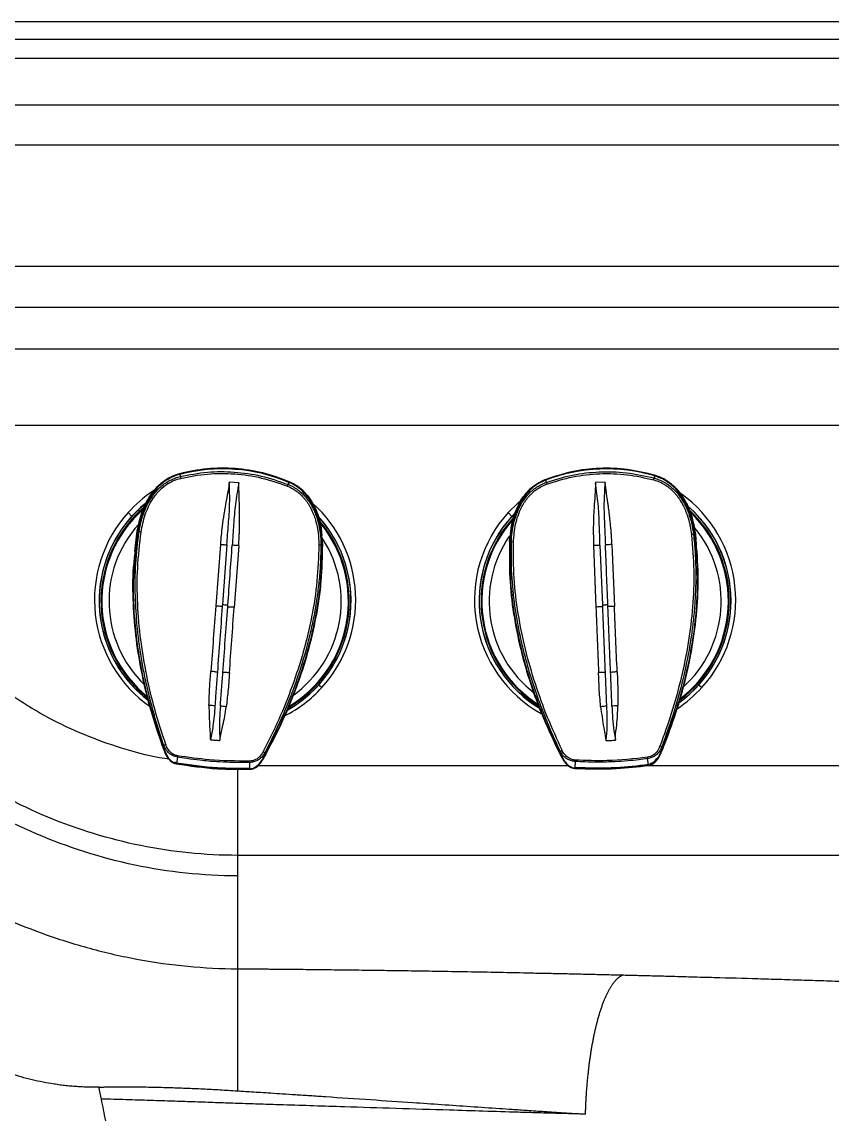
# Model space of a CAD drawing. Extents: x 526 to 610, y 679 to 808.
# Drawn here: x 569.31 to 577.83, y 753.36 to 764.87 of the extents above; entities that cross this region are included whole.
import ezdxf

# ---------------------------------------------------------------- set-up
doc = ezdxf.new("R2010")
doc.units = 0
doc.header["$MEASUREMENT"] = 0
doc.layers.add('1', color=4, linetype='Continuous')

# ---------------------------------------------------------------- blocks, each defined once
blk = doc.blocks.new('JETSETTER LX')
at = {"layer": '1', "color": 4, "linetype": 'Continuous', "lineweight": 25}
blk.add_line((81.118, 67.99), (42.059, 67.99), dxfattribs=at)
at = {"layer": '1', "color": 3, "linetype": 'Continuous', "lineweight": 25}
for p, q in [((42.059, 67.806), (80.7, 67.806)), ((80.424, 67.603), (42.059, 67.602)), ((79.791, 67.112), (42.059, 67.112)), ((42.059, 66.694), (79.282, 66.694)), ((79.047, 65.413), (42.059, 65.413)), ((42.059, 64.983), (79.047, 64.983)), ((39.335, 64.546), (53.039, 64.546)), ((52.215, 63.739), (40.137, 63.739)), ((44.839, 63.231), (44.969, 63.26)), ((44.839, 63.231), (44.839, 63.23)), ((44.839, 63.231), (44.839, 63.231)), ((44.84, 63.224), (44.846, 63.2)), ((48.687, 63.168), (48.809, 63.21)), ((48.687, 63.168), (48.687, 63.167)), ((48.687, 63.168), (48.687, 63.168)), ((49.841, 63.207), (49.835, 63.184)), ((49.843, 63.214), (49.843, 63.214)), ((49.843, 63.214), (49.843, 63.214)), ((45.363, 63.145), (45.463, 63.137)), ((45.99, 63.139), (45.982, 63.116)), ((45.993, 63.146), (45.993, 63.145)), ((45.993, 63.146), (45.993, 63.146)), ((48.689, 63.161), (48.696, 63.138)), ((49.216, 63.141), (49.316, 63.145)), ((44.299, 62.823), (44.336, 62.78)), ((48.299, 62.823), (48.336, 62.78)), ((50.208, 62.872), (50.19, 62.889)), ((48.336, 62.78), (48.364, 62.81)), ((44.369, 62.41), (44.393, 62.627)), ((44.393, 62.626), (44.37, 62.415)), ((44.393, 62.627), (44.393, 62.626)), ((44.4, 62.624), (44.399, 62.624)), ((44.4, 62.624), (44.412, 62.619)), ((48.318, 62.594), (48.318, 62.593)), ((50.249, 62.588), (50.261, 62.593)), ((50.261, 62.593), (50.262, 62.594)), ((50.268, 62.596), (50.268, 62.595)), ((50.268, 62.596), (50.277, 62.481)), ((45.268, 62.485), (45.219, 61.837)), ((45.336, 62.481), (45.289, 61.853)), ((46.326, 62.478), (46.338, 62.481)), ((46.345, 62.483), (46.336, 62.577)), ((46.338, 62.481), (46.339, 62.482)), ((46.34, 62.581), (46.34, 62.582)), ((46.344, 62.493), (46.345, 62.484)), ((46.345, 62.484), (46.345, 62.483)), ((48.312, 62.517), (48.32, 62.577)), ((48.32, 62.574), (48.312, 62.517)), ((48.312, 62.517), (48.312, 62.517)), ((48.319, 62.515), (48.318, 62.515)), ((48.319, 62.515), (48.331, 62.511)), ((49.264, 62.479), (49.289, 61.849)), ((49.39, 62.484), (49.417, 61.833)), ((50.281, 62.48), (50.281, 62.481)), ((44.365, 62.411), (44.365, 62.41)), ((45.461, 62.471), (45.414, 61.822)), ((49.196, 62.476), (49.221, 61.825)), ((46.337, 60.979), (46.3, 61.003)), ((50.337, 60.979), (50.3, 61.003)), ((44.441, 60.921), (44.428, 60.911)), ((44.513, 60.84), (44.428, 60.911)), ((44.441, 60.921), (44.509, 60.864)), ((48.441, 60.921), (48.428, 60.911)), ((44.66, 60.374), (44.659, 60.374)), ((44.671, 60.375), (44.66, 60.374)), ((45.74, 60.296), (45.751, 60.294)), ((45.751, 60.294), (45.752, 60.294)), ((48.844, 60.311), (48.833, 60.309)), ((48.833, 60.309), (48.833, 60.309)), ((49.915, 60.354), (49.927, 60.353)), ((49.927, 60.353), (49.928, 60.353)), ((44.786, 60.194), (44.806, 60.185)), ((44.817, 60.245), (44.805, 60.179)), ((45.579, 60.122), (45.577, 60.189)), ((49.004, 60.198), (49, 60.131)), ((49.775, 60.162), (49.765, 60.229)), ((48.931, 60.154), (45.653, 60.154)), ((52.068, 60.154), (49.682, 60.154)), ((53.622, 59.21), (45.448, 59.21)), ((45.448, 59.21), (45.448, 58.994)), ((45.448, 58.994), (45.448, 58.015))]:
    blk.add_line(p, q, dxfattribs=at)
at = {"layer": '1', "color": 3, "linetype": 'Continuous', "lineweight": 25, "flags": 128}
for points in [[(45.738, 63.233), (45.855, 63.198), (45.993, 63.146)], [(45.82, 63.205), (45.854, 63.195), (45.991, 63.143)], [(49.579, 63.272), (49.7, 63.251), (49.843, 63.214)], [(49.667, 63.253), (49.699, 63.247), (49.841, 63.211)], [(48.438, 62.956), (48.398, 62.921), (48.299, 62.823)], [(44.336, 62.78), (44.434, 62.878), (44.476, 62.913)], [(48.635, 60.757), (48.536, 60.823), (48.428, 60.911)], [(48.441, 60.921), (48.547, 60.835), (48.62, 60.785)]]:
    blk.add_lwpolyline(points, dxfattribs=at)
at = {"layer": '1', "color": 3, "linetype": 'Continuous', "lineweight": 25}
for centre, radius, start, end in [((45.291, 61.499), 1.787, 74.6646, 104.6393), ((45.291, 61.497), 1.784, 66.9419, 104.6398), ((49.333, 61.498), 1.787, 81.1884, 111.1562), ((45.096, 63.241), 0.254, 189.2769, 193.6064), ((49.333, 61.496), 1.785, 73.4588, 111.1563), ((49.594, 63.231), 0.245, 344.488, 348.9624), ((45.771, 63.181), 0.221, 337.9569, 342.9213), ((48.916, 63.198), 0.227, 195.3146, 200.1372), ((45.317, 61.899), 1.375, 123.558, 137.7814), ((49.321, 61.901), 1.372, 317.7773, 54.4569), ((45.315, 61.901), 1.372, 137.7771, 235.046), ((45.315, 61.891), 1.323, 128.9607, 227.8695), ((45.315, 61.888), 1.304, 130.7995, 227.8701), ((45.315, 61.888), 1.295, 131.6644, 231.3408), ((45.315, 61.888), 1.295, 131.9556, 231.1232), ((45.321, 61.901), 1.372, 317.7737, 47.8305), ((49.315, 61.901), 1.372, 137.7814, 240.8096), ((49.321, 61.891), 1.323, 305.6815, 47.867), ((49.321, 61.888), 1.304, 306.6536, 47.8688), ((49.321, 61.888), 1.295, 306.8876, 46.3338), ((49.321, 61.891), 1.322, 317.7745, 49.2086), ((45.315, 61.891), 1.322, 137.7755, 232.535), ((45.321, 61.891), 1.323, 299.349, 42.3511), ((45.321, 61.888), 1.304, 300.2006, 39.9817), ((45.321, 61.888), 1.296, 300.5266, 39.298), ((45.321, 61.888), 1.295, 300.5355, 39.2817), ((45.321, 61.891), 1.322, 317.7723, 42.6558), ((49.315, 61.891), 1.322, 135.5223, 227.8722), ((49.315, 61.891), 1.323, 137.7799, 239.0865), ((49.315, 61.888), 1.303, 137.991, 227.8722), ((49.315, 61.888), 1.295, 138.4129, 237.6949), ((49.315, 61.888), 1.296, 138.7244, 237.4863), ((49.321, 61.888), 1.295, 306.8967, 46.0533), ((45.315, 61.885), 1.219, 138.0588, 226.1976), ((44.403, 62.432), 0.187, 80.8376, 87.3954), ((49.321, 61.885), 1.219, 311.9303, 39.638), ((45.321, 61.885), 1.219, 305.6141, 32.8812), ((46.307, 62.294), 0.184, 84.1833, 90.7729), ((49.316, 61.885), 1.219, 145.5705, 232.5327), ((48.344, 62.326), 0.185, 87.3345, 93.9012), ((50.252, 62.402), 0.187, 90.7158, 97.2651), ((45.319, 61.893), 1.325, 299.3048, 317.7803), ((49.319, 61.893), 1.325, 305.7552, 317.7816), ((45.319, 61.903), 1.375, 297.0738, 317.7801), ((49.319, 61.903), 1.375, 303.3678, 317.7814), ((44.673, 60.425), 0.0506, 267.7849, 292.5862), ((45.746, 60.346), 0.0504, 238.9134, 263.6623), ((48.84, 60.361), 0.0504, 274.3917, 299.1688), ((49.915, 60.405), 0.0505, 245.4914, 270.2962), ((45.188, 60.199), 0.374, 170.6662, 172.8682), ((45.263, 60.199), 0.314, 358.2321, 0.849), ((49.33, 60.197), 0.326, 177.2331, 179.7559), ((49.408, 60.197), 0.358, 5.1206, 7.4163)]:
    blk.add_arc(centre, radius, start, end, dxfattribs=at)
for points in [[(45.993, 63.145), (45.901, 63.18), (45.716, 63.248), (45.423, 63.291), (45.127, 63.291), (44.935, 63.251), (44.839, 63.23)], [(49.843, 63.214), (49.747, 63.237), (49.556, 63.284), (49.26, 63.293), (48.966, 63.261), (48.78, 63.198), (48.687, 63.167)], [(45.448, 59.21), (45.107, 59.21), (44.424, 59.28), (43.44, 59.582), (42.533, 60.066), (42.002, 60.501), (41.762, 60.743)], [(44.016, 56.643), (44.007, 56.685), (43.999, 56.727), (43.991, 56.769)]]:
    blk.add_open_spline(points, degree=3, dxfattribs=at)
for points, knots in [([(44.393, 62.627), (44.407, 62.692), (44.427, 62.789), (44.478, 62.911), (44.527, 62.998), (44.587, 63.078), (44.66, 63.146), (44.744, 63.2), (44.807, 63.221), (44.839, 63.231)], [0, 0, 0, 0, 0.249572, 0.374545, 0.499578, 0.624656, 0.749764, 0.874883, 1, 1, 1, 1]), ([(44.839, 63.23), (44.807, 63.22), (44.744, 63.199), (44.66, 63.144), (44.587, 63.076), (44.526, 62.997), (44.478, 62.91), (44.427, 62.788), (44.407, 62.691), (44.393, 62.626)], [0, 0, 0, 0, 0.125454, 0.250839, 0.376108, 0.50122, 0.62616, 0.750943, 1, 1, 1, 1]), ([(44.84, 63.224), (44.813, 63.215), (44.758, 63.197), (44.683, 63.153), (44.616, 63.097), (44.557, 63.028), (44.504, 62.947), (44.464, 62.862), (44.434, 62.779), (44.413, 62.701), (44.403, 62.65), (44.399, 62.624)], [0, 0, 0, 0, 0.111062, 0.219204, 0.328205, 0.441569, 0.564532, 0.695225, 0.79984, 0.902244, 1, 1, 1, 1]), ([(44.412, 62.619), (44.418, 62.653), (44.426, 62.702), (44.446, 62.772), (44.468, 62.836), (44.5, 62.908), (44.546, 62.987), (44.609, 63.068), (44.683, 63.13), (44.749, 63.166), (44.797, 63.187), (44.829, 63.196), (44.846, 63.2)], [0, 0, 0, 0, 0.134317, 0.19393, 0.286019, 0.397716, 0.499325, 0.639409, 0.796776, 0.872857, 0.932098, 1, 1, 1, 1]), ([(44.433, 62.616), (44.445, 62.678), (44.47, 62.801), (44.542, 62.951), (44.627, 63.058), (44.687, 63.107), (44.738, 63.139), (44.783, 63.162), (44.828, 63.175), (44.849, 63.181)], [0, 0, 0, 0, 0.252442, 0.502952, 0.665116, 0.799001, 0.811084, 0.908696, 1, 1, 1, 1]), ([(44.842, 63.217), (44.842, 63.217), (44.842, 63.218), (44.842, 63.219), (44.841, 63.221), (44.84, 63.225), (44.839, 63.229), (44.839, 63.23), (44.839, 63.23)], [0, 0, 0, 0, 0.021727, 0.048451, 0.136412, 0.464013, 0.814736, 1, 1, 1, 1]), ([(44.846, 63.2), (44.941, 63.219), (45.128, 63.255), (45.415, 63.253), (45.704, 63.214), (45.888, 63.149), (45.982, 63.116)], [0, 0, 0, 0, 0.250309, 0.493487, 0.741947, 1, 1, 1, 1]), ([(44.849, 63.181), (44.943, 63.2), (45.131, 63.236), (45.42, 63.234), (45.705, 63.194), (45.886, 63.13), (45.976, 63.098)], [0, 0, 0, 0, 0.249998, 0.499994, 0.750007, 1, 1, 1, 1]), ([(48.687, 63.167), (48.656, 63.153), (48.596, 63.125), (48.518, 63.061), (48.453, 62.986), (48.403, 62.9), (48.365, 62.808), (48.332, 62.7), (48.325, 62.62), (48.32, 62.574)], [0, 0, 0, 0, 0.135318, 0.27056, 0.405679, 0.540626, 0.67539, 0.809983, 1, 1, 1, 1]), ([(48.323, 62.593), (48.327, 62.634), (48.334, 62.707), (48.365, 62.809), (48.403, 62.901), (48.454, 62.987), (48.519, 63.063), (48.596, 63.126), (48.656, 63.154), (48.687, 63.168)], [0, 0, 0, 0, 0.1691877, 0.3075477, 0.4459738, 0.5844501, 0.7229596, 0.8614813, 1, 1, 1, 1]), ([(48.691, 63.154), (48.691, 63.155), (48.691, 63.155), (48.691, 63.156), (48.69, 63.159), (48.688, 63.162), (48.687, 63.166), (48.687, 63.167), (48.687, 63.167)], [0, 0, 0, 0, 0.021727, 0.048451, 0.136412, 0.464013, 0.814736, 1, 1, 1, 1]), ([(48.696, 63.138), (48.788, 63.167), (48.97, 63.224), (49.256, 63.255), (49.547, 63.249), (49.738, 63.206), (49.835, 63.184)], [0, 0, 0, 0, 0.250309, 0.493487, 0.741947, 1, 1, 1, 1]), ([(48.702, 63.12), (48.793, 63.148), (48.976, 63.206), (49.263, 63.236), (49.551, 63.229), (49.737, 63.186), (49.831, 63.165)], [0, 0, 0, 0, 0.2499976, 0.499994, 0.7500074, 1, 1, 1, 1]), ([(49.835, 63.184), (49.843, 63.181), (49.86, 63.176), (49.885, 63.167), (49.912, 63.155), (49.94, 63.141), (49.982, 63.115), (50.03, 63.077), (50.076, 63.028), (50.11, 62.984), (50.138, 62.941), (50.163, 62.895), (50.185, 62.846), (50.208, 62.785), (50.233, 62.699), (50.243, 62.63), (50.249, 62.588)], [0, 0, 0, 0, 0.032343, 0.067621, 0.105834, 0.146976, 0.191052, 0.298234, 0.384938, 0.451123, 0.515508, 0.582863, 0.653192, 0.726484, 0.83706, 1, 1, 1, 1]), ([(49.839, 63.201), (49.839, 63.201), (49.839, 63.201), (49.839, 63.202), (49.84, 63.205), (49.841, 63.208), (49.842, 63.212), (49.843, 63.213), (49.843, 63.214)], [0, 0, 0, 0, 0.022801, 0.050088, 0.135437, 0.463573, 0.81489, 1, 1, 1, 1]), ([(50.262, 62.594), (50.256, 62.632), (50.244, 62.711), (50.213, 62.811), (50.18, 62.891), (50.15, 62.95), (50.11, 63.012), (50.06, 63.074), (49.995, 63.131), (49.922, 63.178), (49.868, 63.197), (49.841, 63.207)], [0, 0, 0, 0, 0.149081, 0.305958, 0.3943, 0.478842, 0.560232, 0.673648, 0.782722, 0.889308, 1, 1, 1, 1]), ([(50.268, 62.595), (50.257, 62.66), (50.24, 62.758), (50.193, 62.882), (50.147, 62.97), (50.09, 63.051), (50.019, 63.122), (49.936, 63.179), (49.874, 63.202), (49.843, 63.214)], [0, 0, 0, 0, 0.249062, 0.373846, 0.498786, 0.623896, 0.749165, 0.87455, 1, 1, 1, 1]), ([(49.843, 63.214), (49.874, 63.203), (49.936, 63.18), (50.019, 63.123), (50.089, 63.053), (50.147, 62.971), (50.192, 62.883), (50.24, 62.759), (50.257, 62.661), (50.268, 62.596)], [0, 0, 0, 0, 0.125133, 0.250264, 0.375377, 0.500441, 0.625448, 0.750408, 1, 1, 1, 1]), ([(45.362, 63.135), (45.362, 63.134), (45.36, 63.128), (45.359, 63.117), (45.346, 63.022), (45.327, 62.932), (45.312, 62.847), (45.312, 62.846), (45.311, 62.842), (45.309, 62.828), (45.3, 62.772), (45.283, 62.656), (45.273, 62.549), (45.268, 62.485)], [0, 0, 0, 0, 0.003082, 0.02725, 0.050121, 0.44553, 0.445662, 0.446817, 0.450122, 0.462785, 0.512261, 0.707506, 1, 1, 1, 1]), ([(45.336, 62.481), (45.342, 62.553), (45.353, 62.698), (45.37, 62.915), (45.365, 63.061), (45.362, 63.135)], [0, 0, 0, 0, 0.329609, 0.661729, 1, 1, 1, 1]), ([(45.363, 63.145), (45.363, 63.143), (45.363, 63.14), (45.362, 63.136), (45.362, 63.135)], [0, 0, 0, 0, 0.5, 1, 1, 1, 1]), ([(45.462, 63.128), (45.449, 63.055), (45.423, 62.911), (45.407, 62.694), (45.398, 62.549), (45.393, 62.477)], [0, 0, 0, 0, 0.3382385, 0.6703769, 1, 1, 1, 1]), ([(45.461, 62.471), (45.462, 62.482), (45.463, 62.504), (45.465, 62.541), (45.467, 62.583), (45.469, 62.631), (45.471, 62.684), (45.471, 62.744), (45.471, 62.808), (45.47, 62.868), (45.468, 62.921), (45.467, 62.968), (45.465, 63.015), (45.464, 63.057), (45.463, 63.088), (45.463, 63.106), (45.463, 63.116), (45.463, 63.122), (45.462, 63.126), (45.462, 63.128)], [0, 0, 0, 0, 0.047083, 0.102822, 0.167172, 0.240062, 0.32144, 0.411316, 0.509842, 0.617397, 0.683425, 0.754852, 0.831571, 0.898217, 0.948338, 0.969627, 0.982103, 0.993555, 1, 1, 1, 1]), ([(45.462, 63.128), (45.462, 63.129), (45.462, 63.132), (45.463, 63.136), (45.463, 63.137)], [0, 0, 0, 0, 0.5, 1, 1, 1, 1]), ([(45.976, 63.098), (45.997, 63.089), (46.033, 63.072), (46.069, 63.047), (46.089, 63.031), (46.1, 63.022), (46.111, 63.012), (46.119, 63.005), (46.123, 63.001), (46.126, 62.998), (46.133, 62.99), (46.146, 62.977), (46.163, 62.956), (46.182, 62.931), (46.199, 62.904), (46.21, 62.885), (46.217, 62.873), (46.23, 62.848), (46.249, 62.804), (46.267, 62.751), (46.278, 62.709), (46.284, 62.684), (46.288, 62.666), (46.29, 62.655), (46.291, 62.645), (46.293, 62.638), (46.293, 62.635), (46.293, 62.634), (46.293, 62.634), (46.293, 62.633), (46.293, 62.633), (46.293, 62.633), (46.293, 62.633), (46.293, 62.633), (46.293, 62.633), (46.293, 62.633), (46.293, 62.633), (46.293, 62.633), (46.294, 62.632), (46.295, 62.62), (46.298, 62.599), (46.303, 62.549), (46.304, 62.509), (46.305, 62.479)], [0, 0, 0, 0, 0.094564, 0.157962, 0.177954, 0.1964, 0.216676, 0.23695, 0.237506, 0.241865, 0.253961, 0.279453, 0.31664, 0.361916, 0.404993, 0.44719, 0.448763, 0.461839, 0.559544, 0.640686, 0.689597, 0.73344, 0.744279, 0.7628, 0.779099, 0.78627, 0.789425, 0.790813, 0.791424, 0.791693, 0.791811, 0.791863, 0.791904, 0.791905, 0.791908, 0.791921, 0.791969, 0.79216, 0.792919, 0.795947, 0.841684, 0.877266, 1, 1, 1, 1]), ([(45.982, 63.116), (45.99, 63.113), (46.006, 63.107), (46.03, 63.094), (46.056, 63.079), (46.082, 63.062), (46.121, 63.031), (46.164, 62.988), (46.204, 62.934), (46.233, 62.887), (46.256, 62.841), (46.275, 62.793), (46.292, 62.741), (46.307, 62.678), (46.323, 62.59), (46.325, 62.52), (46.326, 62.478)], [0, 0, 0, 0, 0.032343, 0.067621, 0.105834, 0.146976, 0.191052, 0.298234, 0.384938, 0.451123, 0.515508, 0.582863, 0.653192, 0.726484, 0.83706, 1, 1, 1, 1]), ([(45.988, 63.133), (45.988, 63.133), (45.988, 63.133), (45.988, 63.134), (45.99, 63.137), (45.991, 63.14), (45.992, 63.144), (45.993, 63.145), (45.993, 63.145)], [0, 0, 0, 0, 0.022801, 0.050088, 0.135437, 0.463573, 0.81489, 1, 1, 1, 1]), ([(46.339, 62.482), (46.338, 62.521), (46.334, 62.601), (46.315, 62.703), (46.292, 62.786), (46.268, 62.849), (46.236, 62.915), (46.193, 62.982), (46.135, 63.046), (46.068, 63.101), (46.017, 63.126), (45.99, 63.139)], [0, 0, 0, 0, 0.149081, 0.305958, 0.3943, 0.478842, 0.560232, 0.673648, 0.782722, 0.889308, 1, 1, 1, 1]), ([(45.993, 63.146), (46.022, 63.131), (46.082, 63.102), (46.157, 63.035), (46.219, 62.957), (46.267, 62.87), (46.302, 62.777), (46.327, 62.689), (46.331, 62.63), (46.333, 62.605)], [0, 0, 0, 0, 0.147961, 0.295919, 0.443856, 0.591734, 0.739546, 0.887302, 1, 1, 1, 1]), ([(46.336, 62.577), (46.333, 62.611), (46.329, 62.679), (46.302, 62.776), (46.268, 62.869), (46.22, 62.956), (46.158, 63.034), (46.082, 63.101), (46.023, 63.131), (45.993, 63.145)], [0, 0, 0, 0, 0.147186, 0.288899, 0.430788, 0.572872, 0.715136, 0.857531, 1, 1, 1, 1]), ([(48.689, 63.161), (48.662, 63.149), (48.609, 63.125), (48.541, 63.072), (48.48, 63.009), (48.429, 62.934), (48.386, 62.848), (48.356, 62.759), (48.336, 62.672), (48.323, 62.593), (48.32, 62.541), (48.318, 62.515)], [0, 0, 0, 0, 0.111062, 0.219204, 0.328205, 0.441569, 0.564532, 0.695225, 0.79984, 0.902244, 1, 1, 1, 1]), ([(48.331, 62.511), (48.333, 62.545), (48.336, 62.595), (48.348, 62.668), (48.362, 62.734), (48.386, 62.809), (48.422, 62.892), (48.476, 62.979), (48.543, 63.05), (48.604, 63.093), (48.65, 63.119), (48.68, 63.131), (48.696, 63.138)], [0, 0, 0, 0, 0.134317, 0.19393, 0.286019, 0.397716, 0.499325, 0.639409, 0.796776, 0.872857, 0.932098, 1, 1, 1, 1]), ([(48.353, 62.511), (48.358, 62.574), (48.368, 62.698), (48.423, 62.856), (48.495, 62.972), (48.549, 63.027), (48.596, 63.065), (48.638, 63.093), (48.681, 63.111), (48.702, 63.12)], [0, 0, 0, 0, 0.252442, 0.502952, 0.665116, 0.799001, 0.811084, 0.908696, 1, 1, 1, 1]), ([(49.217, 63.131), (49.217, 63.131), (49.215, 63.125), (49.216, 63.114), (49.214, 63.018), (49.205, 62.926), (49.199, 62.84), (49.199, 62.839), (49.199, 62.835), (49.198, 62.821), (49.196, 62.764), (49.192, 62.647), (49.195, 62.54), (49.196, 62.476)], [0, 0, 0, 0, 0.003082, 0.02725, 0.050121, 0.44553, 0.445662, 0.446817, 0.450122, 0.462785, 0.512261, 0.707506, 1, 1, 1, 1]), ([(49.216, 63.141), (49.216, 63.14), (49.216, 63.136), (49.217, 63.133), (49.217, 63.131)], [0, 0, 0, 0, 0.5, 1, 1, 1, 1]), ([(49.264, 62.479), (49.262, 62.552), (49.257, 62.697), (49.249, 62.914), (49.227, 63.058), (49.217, 63.131)], [0, 0, 0, 0, 0.329609, 0.661729, 1, 1, 1, 1]), ([(49.317, 63.136), (49.312, 63.062), (49.302, 62.916), (49.311, 62.699), (49.318, 62.554), (49.321, 62.482)], [0, 0, 0, 0, 0.338238, 0.670377, 1, 1, 1, 1]), ([(49.317, 63.136), (49.317, 63.137), (49.316, 63.141), (49.316, 63.144), (49.316, 63.145)], [0, 0, 0, 0, 0.5, 1, 1, 1, 1]), ([(49.39, 62.484), (49.389, 62.494), (49.388, 62.516), (49.386, 62.553), (49.384, 62.595), (49.38, 62.643), (49.375, 62.696), (49.369, 62.755), (49.361, 62.82), (49.354, 62.879), (49.346, 62.932), (49.339, 62.978), (49.333, 63.024), (49.327, 63.066), (49.323, 63.096), (49.32, 63.114), (49.319, 63.124), (49.318, 63.131), (49.317, 63.134), (49.317, 63.136)], [0, 0, 0, 0, 0.047083, 0.102822, 0.167172, 0.240062, 0.32144, 0.411316, 0.509842, 0.617397, 0.683425, 0.754852, 0.831571, 0.898217, 0.948338, 0.969627, 0.982103, 0.993555, 1, 1, 1, 1]), ([(49.831, 63.165), (49.853, 63.158), (49.89, 63.146), (49.929, 63.125), (49.951, 63.111), (49.963, 63.103), (49.975, 63.095), (49.983, 63.089), (49.988, 63.085), (49.991, 63.082), (49.999, 63.076), (50.014, 63.064), (50.033, 63.045), (50.054, 63.022), (50.075, 62.997), (50.088, 62.98), (50.096, 62.968), (50.111, 62.945), (50.136, 62.904), (50.16, 62.853), (50.175, 62.813), (50.184, 62.788), (50.189, 62.771), (50.193, 62.76), (50.196, 62.75), (50.198, 62.744), (50.198, 62.741), (50.199, 62.74), (50.199, 62.739), (50.199, 62.739), (50.199, 62.739), (50.199, 62.739), (50.199, 62.739), (50.199, 62.739), (50.199, 62.739), (50.199, 62.739), (50.199, 62.739), (50.199, 62.738), (50.199, 62.737), (50.203, 62.726), (50.208, 62.705), (50.219, 62.656), (50.224, 62.617), (50.228, 62.587)], [0, 0, 0, 0, 0.094564, 0.157962, 0.177954, 0.1964, 0.216676, 0.23695, 0.237506, 0.241865, 0.253961, 0.279453, 0.31664, 0.361916, 0.404993, 0.44719, 0.448763, 0.461839, 0.559544, 0.640686, 0.689597, 0.73344, 0.744279, 0.7628, 0.779099, 0.78627, 0.789425, 0.790813, 0.791424, 0.791693, 0.791811, 0.791863, 0.791904, 0.791905, 0.791908, 0.791921, 0.791969, 0.79216, 0.792919, 0.795947, 0.841684, 0.877266, 1, 1, 1, 1]), ([(44.424, 62.748), (44.424, 62.75), (44.424, 62.752), (44.425, 62.754), (44.426, 62.755)], [0, 0, 0, 0, 0.767772, 1, 1, 1, 1]), ([(50.242, 62.716), (50.243, 62.713), (50.245, 62.706), (50.246, 62.7), (50.246, 62.697)], [0, 0, 0, 0, 0.497924, 1, 1, 1, 1]), ([(44.399, 62.624), (44.381, 62.484), (44.346, 62.203), (44.352, 61.776), (44.402, 61.325), (44.498, 60.854), (44.605, 60.534), (44.659, 60.374)], [0, 0, 0, 0, 0.185335, 0.371412, 0.558404, 0.779444, 1, 1, 1, 1]), ([(44.671, 60.375), (44.652, 60.433), (44.612, 60.551), (44.56, 60.731), (44.513, 60.911), (44.473, 61.089), (44.44, 61.265), (44.413, 61.441), (44.387, 61.667), (44.37, 61.947), (44.372, 62.282), (44.399, 62.506), (44.412, 62.619)], [0, 0, 0, 0, 0.0820239, 0.1645874, 0.2476333, 0.3276577, 0.4048897, 0.4828453, 0.5615064, 0.7047937, 0.8508512, 1, 1, 1, 1]), ([(44.693, 60.379), (44.654, 60.498), (44.576, 60.737), (44.489, 61.105), (44.426, 61.48), (44.393, 61.858), (44.39, 62.239), (44.419, 62.491), (44.433, 62.616)], [0, 0, 0, 0, 0.166754, 0.333479, 0.500172, 0.666827, 0.833439, 1, 1, 1, 1]), ([(44.405, 62.623), (44.405, 62.624), (44.404, 62.624), (44.402, 62.624), (44.399, 62.625), (44.397, 62.625), (44.395, 62.626), (44.393, 62.626), (44.393, 62.626), (44.393, 62.626)], [0, 0, 0, 0, 0.055533, 0.165274, 0.342801, 0.555699, 0.762927, 0.910682, 1, 1, 1, 1]), ([(46.333, 62.605), (46.333, 62.602), (46.335, 62.594), (46.335, 62.586), (46.335, 62.581)], [0, 0, 0, 0, 0.397831, 1, 1, 1, 1]), ([(49.928, 60.353), (49.978, 60.487), (50.079, 60.755), (50.189, 61.17), (50.259, 61.562), (50.291, 61.927), (50.296, 62.261), (50.273, 62.483), (50.262, 62.594)], [0, 0, 0, 0, 0.187062, 0.374643, 0.561878, 0.70843, 0.854413, 1, 1, 1, 1]), ([(49.933, 60.352), (49.978, 60.471), (50.069, 60.709), (50.172, 61.078), (50.248, 61.452), (50.292, 61.832), (50.305, 62.215), (50.28, 62.468), (50.268, 62.595)], [0, 0, 0, 0, 0.166636, 0.3332803, 0.4999374, 0.6666101, 0.8332943, 1, 1, 1, 1]), ([(50.262, 62.594), (50.263, 62.594), (50.265, 62.594), (50.267, 62.595), (50.268, 62.595), (50.268, 62.595), (50.268, 62.595)], [0, 0, 0, 0, 0.2756893, 0.613517, 0.8543912, 1, 1, 1, 1]), ([(45.268, 62.485), (45.274, 62.485), (45.286, 62.484), (45.305, 62.483), (45.322, 62.482), (45.331, 62.482), (45.336, 62.481)], [0, 0, 0, 0, 0.247915, 0.499992, 0.752096, 1, 1, 1, 1]), ([(45.347, 61.848), (45.355, 61.953), (45.37, 62.163), (45.385, 62.373), (45.393, 62.477)], [0, 0, 0, 0, 0.500057, 1, 1, 1, 1]), ([(45.461, 62.471), (45.455, 62.472), (45.442, 62.473), (45.424, 62.474), (45.407, 62.476), (45.398, 62.477), (45.393, 62.477)], [0, 0, 0, 0, 0.247871, 0.499983, 0.752103, 1, 1, 1, 1]), ([(46.305, 62.479), (46.301, 62.352), (46.292, 62.099), (46.234, 61.723), (46.146, 61.353), (46.028, 60.992), (45.888, 60.64), (45.776, 60.415), (45.72, 60.303)], [0, 0, 0, 0, 0.1665754, 0.3331852, 0.4998367, 0.6665271, 0.8332509, 1, 1, 1, 1]), ([(46.326, 62.478), (46.325, 62.417), (46.323, 62.296), (46.309, 62.117), (46.288, 61.94), (46.26, 61.766), (46.225, 61.595), (46.165, 61.349), (46.066, 61.032), (45.918, 60.654), (45.799, 60.415), (45.74, 60.296)], [0, 0, 0, 0, 0.079708, 0.15846, 0.236335, 0.313387, 0.38965, 0.46514, 0.646211, 0.824644, 1, 1, 1, 1]), ([(45.752, 60.294), (45.817, 60.421), (45.948, 60.676), (46.104, 61.075), (46.218, 61.457), (46.292, 61.816), (46.335, 62.148), (46.338, 62.371), (46.339, 62.482)], [0, 0, 0, 0, 0.187062, 0.3746434, 0.5618775, 0.7084297, 0.8544129, 1, 1, 1, 1]), ([(45.757, 60.292), (45.816, 60.405), (45.932, 60.632), (46.077, 60.986), (46.195, 61.349), (46.282, 61.722), (46.338, 62.1), (46.343, 62.355), (46.345, 62.483)], [0, 0, 0, 0, 0.166636, 0.33328, 0.499937, 0.66661, 0.833294, 1, 1, 1, 1]), ([(46.339, 62.482), (46.34, 62.482), (46.342, 62.482), (46.344, 62.482), (46.345, 62.483), (46.345, 62.483), (46.345, 62.483)], [0, 0, 0, 0, 0.25315, 0.60149, 0.84986, 1, 1, 1, 1]), ([(48.312, 62.517), (48.31, 62.389), (48.306, 62.134), (48.35, 61.754), (48.424, 61.379), (48.531, 61.012), (48.663, 60.653), (48.773, 60.423), (48.827, 60.308)], [0, 0, 0, 0, 0.166706, 0.33339, 0.500063, 0.66672, 0.833364, 1, 1, 1, 1]), ([(48.325, 62.515), (48.324, 62.515), (48.323, 62.515), (48.321, 62.515), (48.319, 62.515), (48.316, 62.516), (48.314, 62.516), (48.312, 62.516), (48.312, 62.516), (48.312, 62.517)], [0, 0, 0, 0, 0.055533, 0.165274, 0.342801, 0.555699, 0.762927, 0.910682, 1, 1, 1, 1]), ([(48.318, 62.515), (48.317, 62.374), (48.313, 62.09), (48.369, 61.666), (48.469, 61.224), (48.619, 60.767), (48.761, 60.462), (48.833, 60.309)], [0, 0, 0, 0, 0.185335, 0.371412, 0.558404, 0.779444, 1, 1, 1, 1]), ([(48.844, 60.311), (48.818, 60.367), (48.766, 60.479), (48.693, 60.652), (48.626, 60.826), (48.566, 60.998), (48.513, 61.169), (48.466, 61.341), (48.414, 61.563), (48.365, 61.839), (48.33, 62.172), (48.331, 62.397), (48.331, 62.511)], [0, 0, 0, 0, 0.082024, 0.164587, 0.247633, 0.327658, 0.40489, 0.482845, 0.561506, 0.704794, 0.850851, 1, 1, 1, 1]), ([(48.865, 60.317), (48.813, 60.431), (48.708, 60.66), (48.58, 61.016), (48.474, 61.381), (48.399, 61.753), (48.353, 62.131), (48.353, 62.384), (48.353, 62.511)], [0, 0, 0, 0, 0.166754, 0.333479, 0.500172, 0.666827, 0.833439, 1, 1, 1, 1]), ([(49.196, 62.476), (49.202, 62.476), (49.215, 62.476), (49.233, 62.477), (49.25, 62.478), (49.26, 62.479), (49.264, 62.479)], [0, 0, 0, 0, 0.247915, 0.4999922, 0.7520956, 1, 1, 1, 1]), ([(49.39, 62.484), (49.383, 62.483), (49.371, 62.483), (49.353, 62.482), (49.336, 62.482), (49.326, 62.482), (49.321, 62.482)], [0, 0, 0, 0, 0.2478712, 0.4999828, 0.7521025, 1, 1, 1, 1]), ([(49.347, 61.852), (49.343, 61.957), (49.334, 62.167), (49.326, 62.377), (49.321, 62.482)], [0, 0, 0, 0, 0.500057, 1, 1, 1, 1]), ([(50.228, 62.587), (50.238, 62.46), (50.259, 62.208), (50.243, 61.828), (50.198, 61.45), (50.122, 61.078), (50.023, 60.713), (49.937, 60.477), (49.894, 60.359)], [0, 0, 0, 0, 0.166575, 0.333185, 0.499837, 0.666527, 0.833251, 1, 1, 1, 1]), ([(50.249, 62.588), (50.255, 62.528), (50.267, 62.408), (50.273, 62.228), (50.272, 62.049), (50.264, 61.873), (50.249, 61.7), (50.217, 61.448), (50.155, 61.123), (50.051, 60.73), (49.96, 60.479), (49.915, 60.354)], [0, 0, 0, 0, 0.079708, 0.15846, 0.236335, 0.313387, 0.38965, 0.46514, 0.646211, 0.824644, 1, 1, 1, 1]), ([(44.37, 62.415), (44.363, 62.359), (44.341, 62.176), (44.344, 61.864), (44.375, 61.483), (44.439, 61.106), (44.53, 60.735), (44.612, 60.494), (44.653, 60.373)], [0, 0, 0, 0, 0.081239, 0.265019, 0.448787, 0.632537, 0.816273, 1, 1, 1, 1]), ([(45.219, 61.837), (45.211, 61.721), (45.194, 61.491), (45.177, 61.262), (45.168, 61.147)], [0, 0, 0, 0, 0.500128, 1, 1, 1, 1]), ([(45.288, 61.83), (45.283, 61.831), (45.273, 61.832), (45.256, 61.833), (45.238, 61.835), (45.225, 61.836), (45.219, 61.837)], [0, 0, 0, 0, 0.247848, 0.500009, 0.752163, 1, 1, 1, 1]), ([(45.288, 61.83), (45.279, 61.715), (45.262, 61.484), (45.245, 61.254), (45.237, 61.139)], [0, 0, 0, 0, 0.500038, 1, 1, 1, 1]), ([(45.289, 61.853), (45.289, 61.848), (45.289, 61.841), (45.288, 61.833), (45.288, 61.83)], [0, 0, 0, 0, 0.591867, 1, 1, 1, 1]), ([(45.289, 61.853), (45.294, 61.852), (45.302, 61.851), (45.318, 61.85), (45.334, 61.849), (45.343, 61.849), (45.347, 61.848)], [0, 0, 0, 0, 0.250241, 0.499995, 0.749751, 1, 1, 1, 1]), ([(45.294, 61.135), (45.303, 61.25), (45.32, 61.48), (45.337, 61.711), (45.345, 61.826)], [0, 0, 0, 0, 0.499962, 1, 1, 1, 1]), ([(45.345, 61.826), (45.346, 61.83), (45.346, 61.837), (45.347, 61.845), (45.347, 61.848)], [0, 0, 0, 0, 0.499999, 1, 1, 1, 1]), ([(45.414, 61.822), (45.408, 61.823), (45.395, 61.823), (45.377, 61.825), (45.36, 61.826), (45.35, 61.826), (45.345, 61.826)], [0, 0, 0, 0, 0.247841, 0.499996, 0.752155, 1, 1, 1, 1]), ([(45.363, 61.133), (45.372, 61.247), (45.388, 61.477), (45.405, 61.707), (45.414, 61.822)], [0, 0, 0, 0, 0.499872, 1, 1, 1, 1]), ([(49.29, 61.827), (49.285, 61.827), (49.276, 61.827), (49.259, 61.827), (49.241, 61.826), (49.228, 61.826), (49.221, 61.825)], [0, 0, 0, 0, 0.247848, 0.500009, 0.752163, 1, 1, 1, 1]), ([(49.221, 61.825), (49.226, 61.71), (49.235, 61.479), (49.245, 61.25), (49.249, 61.135)], [0, 0, 0, 0, 0.500128, 1, 1, 1, 1]), ([(49.289, 61.849), (49.293, 61.849), (49.302, 61.849), (49.318, 61.85), (49.334, 61.851), (49.343, 61.851), (49.347, 61.852)], [0, 0, 0, 0, 0.250241, 0.499995, 0.749751, 1, 1, 1, 1]), ([(49.289, 61.849), (49.289, 61.845), (49.29, 61.838), (49.29, 61.83), (49.29, 61.827)], [0, 0, 0, 0, 0.591867, 1, 1, 1, 1]), ([(49.29, 61.827), (49.295, 61.711), (49.304, 61.48), (49.314, 61.25), (49.318, 61.134)], [0, 0, 0, 0, 0.500038, 1, 1, 1, 1]), ([(49.348, 61.829), (49.348, 61.833), (49.348, 61.841), (49.347, 61.848), (49.347, 61.852)], [0, 0, 0, 0, 0.499999, 1, 1, 1, 1]), ([(49.417, 61.833), (49.41, 61.833), (49.398, 61.832), (49.379, 61.831), (49.362, 61.83), (49.353, 61.83), (49.348, 61.829)], [0, 0, 0, 0, 0.247841, 0.499996, 0.752155, 1, 1, 1, 1]), ([(49.376, 61.137), (49.371, 61.252), (49.362, 61.482), (49.353, 61.714), (49.348, 61.829)], [0, 0, 0, 0, 0.499962, 1, 1, 1, 1]), ([(49.445, 61.143), (49.44, 61.257), (49.431, 61.487), (49.421, 61.718), (49.417, 61.833)], [0, 0, 0, 0, 0.499872, 1, 1, 1, 1]), ([(44.737, 60.221), (44.7, 60.227), (44.527, 60.252), (44.224, 60.336), (43.833, 60.475), (43.457, 60.653), (43.101, 60.866), (42.766, 61.11), (42.566, 61.3), (42.466, 61.395)], [0, 0, 0, 0, 0.042745, 0.202366, 0.362148, 0.521932, 0.681558, 0.840917, 1, 1, 1, 1]), ([(45.148, 60.789), (45.15, 60.856), (45.154, 60.975), (45.164, 61.095), (45.168, 61.147)], [0, 0, 0, 0, 0.559819, 1, 1, 1, 1]), ([(45.237, 61.139), (45.232, 61.14), (45.222, 61.141), (45.205, 61.144), (45.187, 61.146), (45.174, 61.147), (45.168, 61.147)], [0, 0, 0, 0, 0.24784, 0.500001, 0.75216, 1, 1, 1, 1]), ([(45.237, 61.139), (45.232, 61.08), (45.223, 60.961), (45.215, 60.844), (45.21, 60.785)], [0, 0, 0, 0, 0.500114, 1, 1, 1, 1]), ([(45.268, 60.781), (45.272, 60.839), (45.281, 60.957), (45.29, 61.075), (45.294, 61.135)], [0, 0, 0, 0, 0.499886, 1, 1, 1, 1]), ([(45.363, 61.133), (45.357, 61.133), (45.344, 61.134), (45.326, 61.135), (45.309, 61.135), (45.299, 61.135), (45.294, 61.135)], [0, 0, 0, 0, 0.247844, 0.500004, 0.752163, 1, 1, 1, 1]), ([(45.363, 61.133), (45.359, 61.066), (45.35, 60.946), (45.336, 60.828), (45.33, 60.775)], [0, 0, 0, 0, 0.560181, 1, 1, 1, 1]), ([(49.271, 60.776), (49.265, 60.843), (49.255, 60.962), (49.251, 61.082), (49.249, 61.135)], [0, 0, 0, 0, 0.559819, 1, 1, 1, 1]), ([(49.318, 61.134), (49.314, 61.135), (49.304, 61.135), (49.287, 61.135), (49.268, 61.135), (49.256, 61.135), (49.249, 61.135)], [0, 0, 0, 0, 0.24784, 0.500001, 0.75216, 1, 1, 1, 1]), ([(49.318, 61.134), (49.321, 61.075), (49.325, 60.956), (49.33, 60.838), (49.333, 60.78)], [0, 0, 0, 0, 0.500114, 1, 1, 1, 1]), ([(49.445, 61.143), (49.438, 61.142), (49.426, 61.142), (49.407, 61.14), (49.39, 61.139), (49.381, 61.137), (49.376, 61.137)], [0, 0, 0, 0, 0.247844, 0.500004, 0.752163, 1, 1, 1, 1]), ([(49.39, 60.782), (49.388, 60.841), (49.383, 60.958), (49.378, 61.077), (49.376, 61.137)], [0, 0, 0, 0, 0.499886, 1, 1, 1, 1]), ([(49.445, 61.143), (49.448, 61.076), (49.453, 60.956), (49.453, 60.836), (49.453, 60.784)], [0, 0, 0, 0, 0.560181, 1, 1, 1, 1]), ([(45.148, 60.789), (45.149, 60.713), (45.151, 60.611), (45.16, 60.497), (45.162, 60.457), (45.162, 60.442), (45.162, 60.437), (45.162, 60.434), (45.163, 60.433), (45.163, 60.432)], [0, 0, 0, 0, 0.632717, 0.860019, 0.958232, 0.975919, 0.985986, 0.994959, 1, 1, 1, 1]), ([(45.21, 60.785), (45.201, 60.786), (45.182, 60.788), (45.16, 60.789), (45.148, 60.789)], [0, 0, 0, 0, 0.499972, 1, 1, 1, 1]), ([(45.21, 60.785), (45.206, 60.714), (45.198, 60.595), (45.173, 60.479), (45.163, 60.432)], [0, 0, 0, 0, 0.600626, 1, 1, 1, 1]), ([(45.268, 60.781), (45.261, 60.694), (45.253, 60.584), (45.262, 60.468), (45.263, 60.436), (45.264, 60.428), (45.264, 60.426), (45.264, 60.425), (45.264, 60.425), (45.264, 60.425), (45.264, 60.425)], [0, 0, 0, 0, 0.730021, 0.931374, 0.982115, 0.995104, 0.998552, 0.999523, 0.999822, 1, 1, 1, 1]), ([(45.264, 60.425), (45.264, 60.425), (45.264, 60.427), (45.265, 60.434), (45.271, 60.486), (45.303, 60.599), (45.32, 60.71), (45.33, 60.775)], [0, 0, 0, 0, 0.001608, 0.01565, 0.05589, 0.446078, 1, 1, 1, 1]), ([(45.33, 60.775), (45.319, 60.777), (45.296, 60.78), (45.277, 60.78), (45.268, 60.781)], [0, 0, 0, 0, 0.500027, 1, 1, 1, 1]), ([(49.333, 60.78), (49.323, 60.78), (49.305, 60.78), (49.282, 60.777), (49.271, 60.776)], [0, 0, 0, 0, 0.499972, 1, 1, 1, 1]), ([(49.271, 60.776), (49.28, 60.702), (49.294, 60.6), (49.315, 60.488), (49.322, 60.448), (49.324, 60.433), (49.325, 60.429), (49.325, 60.426), (49.326, 60.424), (49.326, 60.424)], [0, 0, 0, 0, 0.632717, 0.860019, 0.958232, 0.975919, 0.985986, 0.994959, 1, 1, 1, 1]), ([(49.333, 60.78), (49.336, 60.708), (49.342, 60.59), (49.33, 60.471), (49.326, 60.424)], [0, 0, 0, 0, 0.600626, 1, 1, 1, 1]), ([(49.453, 60.784), (49.441, 60.784), (49.418, 60.784), (49.4, 60.783), (49.39, 60.782)], [0, 0, 0, 0, 0.500027, 1, 1, 1, 1]), ([(49.39, 60.782), (49.393, 60.695), (49.398, 60.585), (49.42, 60.47), (49.425, 60.439), (49.427, 60.431), (49.427, 60.429), (49.427, 60.428), (49.427, 60.428), (49.427, 60.428), (49.427, 60.428)], [0, 0, 0, 0, 0.730021, 0.931374, 0.982115, 0.995104, 0.998552, 0.999523, 0.999822, 1, 1, 1, 1]), ([(49.427, 60.428), (49.427, 60.428), (49.427, 60.43), (49.427, 60.437), (49.427, 60.489), (49.446, 60.605), (49.45, 60.718), (49.453, 60.784)], [0, 0, 0, 0, 0.001608, 0.01565, 0.05589, 0.446078, 1, 1, 1, 1]), ([(45.448, 58.994), (45.085, 58.994), (44.722, 59.033), (44.012, 59.183), (43.664, 59.294), (42.663, 59.724), (42.051, 60.139), (41.537, 60.653)], [0, 0, 0, 0, 0.25, 0.25, 0.5, 0.5, 1, 1, 1, 1]), ([(45.163, 60.432), (45.163, 60.431), (45.163, 60.43), (45.163, 60.428), (45.163, 60.427)], [0, 0, 0, 0, 0.5, 1, 1, 1, 1]), ([(45.163, 60.427), (45.179, 60.426), (45.212, 60.424), (45.246, 60.421), (45.262, 60.42)], [0, 0, 0, 0, 0.5000003, 1, 1, 1, 1]), ([(45.262, 60.42), (45.262, 60.421), (45.262, 60.423), (45.263, 60.424), (45.264, 60.425)], [0, 0, 0, 0, 0.486281, 1, 1, 1, 1]), ([(49.326, 60.424), (49.326, 60.423), (49.326, 60.421), (49.326, 60.42), (49.326, 60.419)], [0, 0, 0, 0, 0.5, 1, 1, 1, 1]), ([(49.326, 60.419), (49.343, 60.42), (49.376, 60.421), (49.41, 60.422), (49.426, 60.423)], [0, 0, 0, 0, 0.5, 1, 1, 1, 1]), ([(49.426, 60.423), (49.426, 60.424), (49.426, 60.426), (49.427, 60.427), (49.427, 60.428)], [0, 0, 0, 0, 0.486281, 1, 1, 1, 1]), ([(44.655, 60.374), (44.654, 60.374), (44.653, 60.373), (44.653, 60.373), (44.653, 60.373)], [0, 0, 0, 0, 0.623247, 1, 1, 1, 1]), ([(44.653, 60.373), (44.667, 60.333), (44.688, 60.271), (44.734, 60.209), (44.771, 60.182), (44.793, 60.177), (44.804, 60.174)], [0, 0, 0, 0, 0.491785, 0.743117, 0.871146, 1, 1, 1, 1]), ([(44.659, 60.374), (44.674, 60.331), (44.695, 60.267), (44.744, 60.207), (44.777, 60.186), (44.796, 60.181), (44.805, 60.179)], [0, 0, 0, 0, 0.5383972, 0.7781033, 0.891276, 1, 1, 1, 1]), ([(44.817, 60.245), (44.804, 60.248), (44.779, 60.254), (44.747, 60.271), (44.724, 60.29), (44.71, 60.304), (44.69, 60.33), (44.68, 60.354), (44.671, 60.375)], [0, 0, 0, 0, 0.191715, 0.382753, 0.51862, 0.620937, 0.677461, 1, 1, 1, 1]), ([(44.819, 60.259), (44.808, 60.262), (44.781, 60.268), (44.744, 60.293), (44.712, 60.331), (44.699, 60.363), (44.693, 60.379)], [0, 0, 0, 0, 0.189796, 0.444631, 0.713682, 1, 1, 1, 1]), ([(45.72, 60.303), (45.708, 60.284), (45.687, 60.25), (45.646, 60.22), (45.609, 60.206), (45.588, 60.204), (45.577, 60.203)], [0, 0, 0, 0, 0.363335, 0.653348, 0.82864, 1, 1, 1, 1]), ([(45.74, 60.296), (45.729, 60.277), (45.707, 60.242), (45.662, 60.209), (45.618, 60.193), (45.591, 60.19), (45.577, 60.189)], [0, 0, 0, 0, 0.3224524, 0.5984745, 0.7990245, 1, 1, 1, 1]), ([(45.579, 60.122), (45.588, 60.123), (45.607, 60.125), (45.643, 60.141), (45.7, 60.193), (45.731, 60.253), (45.752, 60.294)], [0, 0, 0, 0, 0.108762, 0.221897, 0.4616, 1, 1, 1, 1]), ([(45.579, 60.117), (45.59, 60.118), (45.613, 60.121), (45.653, 60.141), (45.707, 60.196), (45.737, 60.254), (45.757, 60.292)], [0, 0, 0, 0, 0.12885, 0.256879, 0.508213, 1, 1, 1, 1]), ([(45.752, 60.294), (45.753, 60.294), (45.754, 60.293), (45.756, 60.293), (45.757, 60.292), (45.757, 60.292), (45.757, 60.292)], [0, 0, 0, 0, 0.255914, 0.602965, 0.850416, 1, 1, 1, 1]), ([(48.838, 60.312), (48.838, 60.312), (48.837, 60.311), (48.835, 60.311), (48.833, 60.31), (48.831, 60.309), (48.829, 60.308), (48.827, 60.308), (48.827, 60.308), (48.827, 60.308)], [0, 0, 0, 0, 0.055533, 0.165274, 0.342801, 0.555699, 0.762927, 0.910682, 1, 1, 1, 1]), ([(48.827, 60.308), (48.846, 60.269), (48.874, 60.21), (48.926, 60.153), (48.966, 60.131), (48.988, 60.128), (48.999, 60.126)], [0, 0, 0, 0, 0.491785, 0.743117, 0.871146, 1, 1, 1, 1]), ([(48.833, 60.309), (48.852, 60.267), (48.881, 60.207), (48.936, 60.153), (48.972, 60.135), (48.991, 60.132), (49, 60.131)], [0, 0, 0, 0, 0.538397, 0.778103, 0.891276, 1, 1, 1, 1]), ([(49.004, 60.199), (48.991, 60.2), (48.965, 60.203), (48.931, 60.217), (48.906, 60.232), (48.891, 60.245), (48.868, 60.269), (48.855, 60.292), (48.844, 60.311)], [0, 0, 0, 0, 0.191715, 0.382753, 0.51862, 0.620937, 0.677461, 1, 1, 1, 1]), ([(49.004, 60.213), (48.993, 60.214), (48.966, 60.218), (48.926, 60.238), (48.89, 60.273), (48.873, 60.302), (48.865, 60.317)], [0, 0, 0, 0, 0.189796, 0.444631, 0.713682, 1, 1, 1, 1]), ([(49.894, 60.359), (49.885, 60.339), (49.868, 60.303), (49.83, 60.268), (49.795, 60.25), (49.774, 60.246), (49.764, 60.243)], [0, 0, 0, 0, 0.3633353, 0.6533476, 0.8286398, 1, 1, 1, 1]), ([(49.915, 60.354), (49.906, 60.334), (49.889, 60.297), (49.847, 60.259), (49.806, 60.238), (49.779, 60.232), (49.765, 60.229)], [0, 0, 0, 0, 0.322452, 0.598474, 0.799025, 1, 1, 1, 1]), ([(49.775, 60.162), (49.784, 60.164), (49.803, 60.169), (49.837, 60.189), (49.888, 60.248), (49.911, 60.31), (49.928, 60.353)], [0, 0, 0, 0, 0.108762, 0.221897, 0.4616, 1, 1, 1, 1]), ([(49.776, 60.158), (49.787, 60.16), (49.809, 60.165), (49.847, 60.19), (49.895, 60.251), (49.918, 60.312), (49.933, 60.352)], [0, 0, 0, 0, 0.1288499, 0.2568789, 0.5082126, 1, 1, 1, 1]), ([(49.922, 60.356), (49.922, 60.356), (49.923, 60.355), (49.925, 60.355), (49.927, 60.354), (49.93, 60.353), (49.932, 60.353), (49.933, 60.352), (49.933, 60.352), (49.933, 60.352)], [0, 0, 0, 0, 0.055533, 0.165274, 0.342801, 0.555699, 0.762927, 0.910682, 1, 1, 1, 1]), ([(44.806, 60.185), (44.806, 60.185), (44.806, 60.183), (44.805, 60.182), (44.805, 60.179), (44.804, 60.177), (44.804, 60.175), (44.804, 60.174), (44.804, 60.174), (44.804, 60.174)], [0, 0, 0, 0, 0.055533, 0.165274, 0.342801, 0.555699, 0.762927, 0.910682, 1, 1, 1, 1]), ([(45.579, 60.122), (45.449, 60.122), (45.19, 60.121), (44.933, 60.159), (44.805, 60.179)], [0, 0, 0, 0, 0.499974, 1, 1, 1, 1]), ([(44.806, 60.185), (44.949, 60.164), (45.206, 60.127), (45.465, 60.128), (45.579, 60.128)], [0, 0, 0, 0, 0.559951, 1, 1, 1, 1]), ([(45.577, 60.189), (45.546, 60.188), (45.476, 60.187), (45.36, 60.189), (45.217, 60.195), (45.066, 60.209), (44.928, 60.226), (44.85, 60.239), (44.817, 60.245)], [0, 0, 0, 0, 0.1227053, 0.274469, 0.4552956, 0.6869485, 0.868512, 1, 1, 1, 1]), ([(45.577, 60.203), (45.435, 60.204), (45.181, 60.205), (44.93, 60.243), (44.819, 60.259)], [0, 0, 0, 0, 0.559943, 1, 1, 1, 1]), ([(49.764, 60.243), (49.622, 60.228), (49.37, 60.2), (49.116, 60.209), (49.004, 60.213)], [0, 0, 0, 0, 0.559943, 1, 1, 1, 1]), ([(49.765, 60.229), (49.734, 60.225), (49.665, 60.216), (49.55, 60.204), (49.407, 60.195), (49.255, 60.191), (49.117, 60.193), (49.037, 60.197), (49.004, 60.198)], [0, 0, 0, 0, 0.122705, 0.274469, 0.455296, 0.686948, 0.868512, 1, 1, 1, 1]), ([(49.787, 60.175), (49.804, 60.181), (49.835, 60.192), (49.852, 60.219), (49.859, 60.231)], [0, 0, 0, 0, 0.567402, 1, 1, 1, 1]), ([(44.804, 60.174), (44.948, 60.153), (45.205, 60.115), (45.465, 60.116), (45.579, 60.117)], [0, 0, 0, 0, 0.55995, 1, 1, 1, 1]), ([(45.448, 60.125), (45.448, 60.075), (45.448, 59.966), (45.448, 59.806), (45.448, 59.648), (45.448, 59.508), (45.448, 59.39), (45.448, 59.299), (45.448, 59.235), (45.448, 59.218), (45.448, 59.21)], [0, 0, 0, 0, 0.106489, 0.234134, 0.361778, 0.489422, 0.617067, 0.744711, 0.872356, 1, 1, 1, 1]), ([(45.579, 60.128), (45.579, 60.128), (45.579, 60.126), (45.579, 60.125), (45.579, 60.122), (45.579, 60.12), (45.579, 60.118), (45.579, 60.117), (45.579, 60.117), (45.579, 60.117)], [0, 0, 0, 0, 0.055533, 0.165274, 0.342801, 0.555699, 0.762927, 0.910682, 1, 1, 1, 1]), ([(48.999, 60.126), (49.145, 60.122), (49.405, 60.114), (49.663, 60.144), (49.776, 60.158)], [0, 0, 0, 0, 0.55995, 1, 1, 1, 1]), ([(49, 60.138), (49, 60.137), (49, 60.136), (49, 60.134), (49, 60.132), (49, 60.13), (49, 60.128), (48.999, 60.126), (48.999, 60.126), (48.999, 60.126)], [0, 0, 0, 0, 0.055533, 0.165274, 0.342801, 0.555699, 0.762927, 0.910682, 1, 1, 1, 1]), ([(49, 60.138), (49.145, 60.133), (49.404, 60.125), (49.661, 60.156), (49.774, 60.169)], [0, 0, 0, 0, 0.559951, 1, 1, 1, 1]), ([(49.775, 60.162), (49.646, 60.148), (49.389, 60.118), (49.129, 60.127), (49, 60.131)], [0, 0, 0, 0, 0.499974, 1, 1, 1, 1]), ([(49.775, 60.162), (49.775, 60.162), (49.776, 60.161), (49.776, 60.159), (49.776, 60.158), (49.776, 60.158), (49.776, 60.158)], [0, 0, 0, 0, 0.235409, 0.592024, 0.846294, 1, 1, 1, 1]), ([(41.554, 59.366), (41.837, 59.163), (42.133, 58.978), (42.747, 58.65), (43.066, 58.507), (43.558, 58.33), (43.725, 58.277), (44.062, 58.185), (44.233, 58.146), (44.577, 58.083), (44.924, 58.034), (45.274, 58.016), (45.448, 58.015)], [0, 0, 0, 0, 0.25, 0.25, 0.5, 0.5, 0.625, 0.625, 0.75, 0.75, 0.875, 1, 1, 1, 1]), ([(43.991, 56.769), (43.98, 56.769), (43.959, 56.768), (43.928, 56.768), (43.897, 56.768), (43.866, 56.769), (43.834, 56.77), (43.803, 56.771), (43.771, 56.773), (43.74, 56.775), (43.708, 56.777), (43.676, 56.78), (43.645, 56.783), (43.613, 56.787), (43.581, 56.791), (43.549, 56.796), (43.489, 56.805), (43.401, 56.82), (43.286, 56.845), (43.17, 56.876), (43.018, 56.922), (42.83, 56.99), (42.611, 57.086), (42.398, 57.196), (42.216, 57.304), (42.061, 57.406), (41.931, 57.497), (41.783, 57.608), (41.617, 57.74), (41.437, 57.895), (41.261, 58.058), (41.12, 58.197), (41.008, 58.31), (40.927, 58.396), (40.844, 58.484), (40.789, 58.544), (40.762, 58.574)], [0, 0, 0, 0, 0.008167, 0.016347, 0.024539, 0.032747, 0.040972, 0.049214, 0.057476, 0.065759, 0.074065, 0.082394, 0.090748, 0.09913, 0.107539, 0.115978, 0.124448, 0.1551, 0.186054, 0.217372, 0.249111, 0.311109, 0.374459, 0.43664, 0.49986, 0.540874, 0.582481, 0.62473, 0.686321, 0.749658, 0.81118, 0.874815, 0.905153, 0.936122, 0.967734, 1, 1, 1, 1]), ([(45.448, 58.015), (45.468, 58.015), (45.508, 58.015), (45.569, 58.014), (45.63, 58.014), (45.692, 58.014), (45.755, 58.013), (45.818, 58.013), (45.883, 58.012), (46.011, 58.011), (46.207, 58.009), (46.466, 58.006), (46.729, 58.003), (46.988, 57.999), (47.245, 57.996), (47.523, 57.991), (47.829, 57.986), (48.163, 57.98), (48.443, 57.974), (48.668, 57.969), (48.836, 57.966), (49.004, 57.962), (49.173, 57.958), (49.341, 57.954), (49.453, 57.951), (49.51, 57.95)], [0, 0, 0, 0, 0.0144079, 0.0290254, 0.0438529, 0.0588909, 0.0741399, 0.0896002, 0.1052722, 0.1211563, 0.1832856, 0.2477177, 0.3110376, 0.3754319, 0.4378627, 0.4999911, 0.5810814, 0.6636899, 0.7478339, 0.7896213, 0.8315024, 0.8734789, 0.9155528, 0.9577259, 1, 1, 1, 1]), ([(45.448, 58.015), (45.448, 58.014), (45.448, 58.013), (45.448, 58.01), (45.448, 58.007), (45.448, 58.003), (45.449, 57.998), (45.449, 57.993), (45.449, 57.987), (45.449, 57.98), (45.449, 57.973), (45.449, 57.964), (45.449, 57.954), (45.449, 57.944), (45.448, 57.932), (45.448, 57.919), (45.448, 57.904), (45.448, 57.873), (45.448, 57.829), (45.448, 57.76), (45.448, 57.69), (45.448, 57.605), (45.448, 57.515), (45.448, 57.415), (45.448, 57.313), (45.448, 57.227), (45.448, 57.16), (45.448, 57.111), (45.448, 57.063), (45.448, 57.014), (45.448, 56.966), (45.448, 56.918), (45.448, 56.87), (45.448, 56.823), (45.448, 56.776), (45.448, 56.745), (45.448, 56.729)], [0, 0, 0, 0, 0.011739, 0.023971, 0.036701, 0.049937, 0.063683, 0.077945, 0.09273, 0.108042, 0.123886, 0.140268, 0.157192, 0.174661, 0.192679, 0.211249, 0.230373, 0.250051, 0.326231, 0.375035, 0.444203, 0.500016, 0.566443, 0.630368, 0.691594, 0.749978, 0.776748, 0.803148, 0.829168, 0.854797, 0.880029, 0.904855, 0.929269, 0.953268, 0.976845, 1, 1, 1, 1]), ([(49.51, 57.95), (49.507, 57.949), (49.503, 57.948), (49.496, 57.945), (49.489, 57.942), (49.482, 57.938), (49.475, 57.934), (49.468, 57.929), (49.461, 57.924), (49.454, 57.919), (49.447, 57.913), (49.44, 57.906), (49.433, 57.899), (49.426, 57.892), (49.419, 57.884), (49.412, 57.875), (49.405, 57.866), (49.398, 57.857), (49.391, 57.847), (49.384, 57.836), (49.377, 57.825), (49.37, 57.814), (49.363, 57.802), (49.356, 57.789), (49.349, 57.776), (49.342, 57.763), (49.335, 57.748), (49.328, 57.734), (49.321, 57.719), (49.315, 57.703), (49.308, 57.687), (49.301, 57.671), (49.295, 57.654), (49.288, 57.636), (49.282, 57.618), (49.276, 57.6), (49.269, 57.581), (49.263, 57.562), (49.257, 57.543), (49.251, 57.522), (49.245, 57.502), (49.238, 57.477), (49.231, 57.448), (49.222, 57.414), (49.213, 57.378), (49.205, 57.341), (49.197, 57.303), (49.189, 57.264), (49.182, 57.224), (49.174, 57.183), (49.167, 57.141), (49.161, 57.098), (49.154, 57.054), (49.148, 57.009), (49.143, 56.963), (49.138, 56.917), (49.133, 56.87), (49.128, 56.823), (49.124, 56.775), (49.12, 56.727), (49.117, 56.679), (49.114, 56.63), (49.112, 56.582), (49.11, 56.533), (49.109, 56.501), (49.108, 56.484)], [0, 0, 0, 0, 0.011444, 0.022961, 0.034549, 0.046208, 0.057936, 0.069732, 0.081596, 0.093525, 0.10552, 0.117577, 0.129696, 0.141875, 0.154114, 0.16641, 0.178761, 0.191167, 0.203624, 0.216133, 0.22869, 0.241294, 0.253943, 0.266635, 0.279368, 0.29214, 0.304949, 0.317793, 0.33067, 0.343577, 0.356512, 0.369473, 0.382458, 0.395465, 0.408491, 0.421533, 0.43459, 0.447659, 0.460738, 0.473824, 0.486915, 0.500008, 0.520345, 0.540894, 0.561645, 0.582588, 0.603711, 0.625004, 0.646454, 0.668049, 0.689777, 0.711623, 0.733575, 0.755619, 0.77774, 0.799924, 0.822157, 0.844423, 0.866709, 0.888998, 0.911278, 0.933532, 0.955746, 0.977907, 1, 1, 1, 1]), ([(49.51, 57.95), (49.536, 57.949), (49.59, 57.948), (49.671, 57.946), (49.751, 57.944), (49.832, 57.942), (49.914, 57.94), (50.046, 57.936), (50.23, 57.931), (50.542, 57.923), (50.849, 57.914), (51.154, 57.905), (51.384, 57.898), (51.619, 57.89), (51.855, 57.883), (52.091, 57.875), (52.33, 57.868), (52.568, 57.86), (52.8, 57.853), (53.021, 57.845), (53.164, 57.841), (53.234, 57.838)], [0, 0, 0, 0, 0.021169, 0.042431, 0.063787, 0.085237, 0.106781, 0.12842, 0.190326, 0.253749, 0.377207, 0.436719, 0.49999, 0.563181, 0.6267, 0.690548, 0.754725, 0.820479, 0.883275, 0.943116, 1, 1, 1, 1]), ([(43.991, 56.769), (44.007, 56.769), (44.038, 56.77), (44.098, 56.771), (44.203, 56.772), (44.354, 56.772), (44.536, 56.77), (44.719, 56.765), (44.903, 56.759), (45.054, 56.752), (45.175, 56.746), (45.264, 56.741), (45.355, 56.735), (45.416, 56.731), (45.448, 56.729)], [0, 0, 0, 0, 0.034243, 0.062501, 0.125001, 0.249999, 0.372039, 0.499999, 0.625034, 0.749998, 0.810682, 0.874999, 0.932656, 1, 1, 1, 1]), ([(45.448, 56.73), (45.471, 56.728), (45.52, 56.725), (45.601, 56.72), (45.696, 56.714), (45.804, 56.707), (45.927, 56.699), (46.064, 56.69), (46.215, 56.68), (46.48, 56.662), (46.842, 56.638), (47.248, 56.61), (47.699, 56.579), (48.048, 56.555), (48.347, 56.535), (48.505, 56.524), (48.686, 56.512), (48.89, 56.499), (49.033, 56.49), (49.108, 56.485)], [0, 0, 0, 0, 0.018035, 0.039751, 0.065188, 0.09439, 0.127405, 0.164284, 0.205076, 0.249831, 0.379538, 0.499717, 0.582392, 0.749855, 0.786906, 0.830479, 0.880554, 0.937085, 1, 1, 1, 1]), ([(44.109, 56.175), (44.093, 56.255), (44.062, 56.411), (44.031, 56.567), (44.016, 56.643)], [0, 0, 0, 0, 0.51202, 1, 1, 1, 1]), ([(49.108, 56.484), (49.079, 56.485), (49.02, 56.486), (48.932, 56.489), (48.844, 56.491), (48.756, 56.494), (48.668, 56.496), (48.58, 56.499), (48.493, 56.501), (48.311, 56.506), (48.041, 56.515), (47.611, 56.528), (47.124, 56.543), (46.646, 56.558), (46.252, 56.571), (45.967, 56.58), (45.719, 56.588), (45.507, 56.595), (45.295, 56.602), (45.083, 56.61), (44.87, 56.617), (44.686, 56.623), (44.531, 56.628), (44.403, 56.632), (44.274, 56.636), (44.145, 56.639), (44.059, 56.642), (44.016, 56.643)], [0, 0, 0, 0, 0.017723, 0.035412, 0.053067, 0.070688, 0.088275, 0.105828, 0.123346, 0.140832, 0.214387, 0.285106, 0.396805, 0.502894, 0.566447, 0.628103, 0.66984, 0.711112, 0.751933, 0.793275, 0.834469, 0.875509, 0.900175, 0.924957, 0.949854, 0.974869, 1, 1, 1, 1])]:
    blk.add_open_spline(points, degree=3, knots=knots, dxfattribs=at)

msp = doc.modelspace()

# ---------------------------------------------------------------- block references
at = {"layer": '1'}
msp.add_blockref('JETSETTER LX', (526.127, 696.877), dxfattribs=at)

doc.saveas('drawing.dxf')
